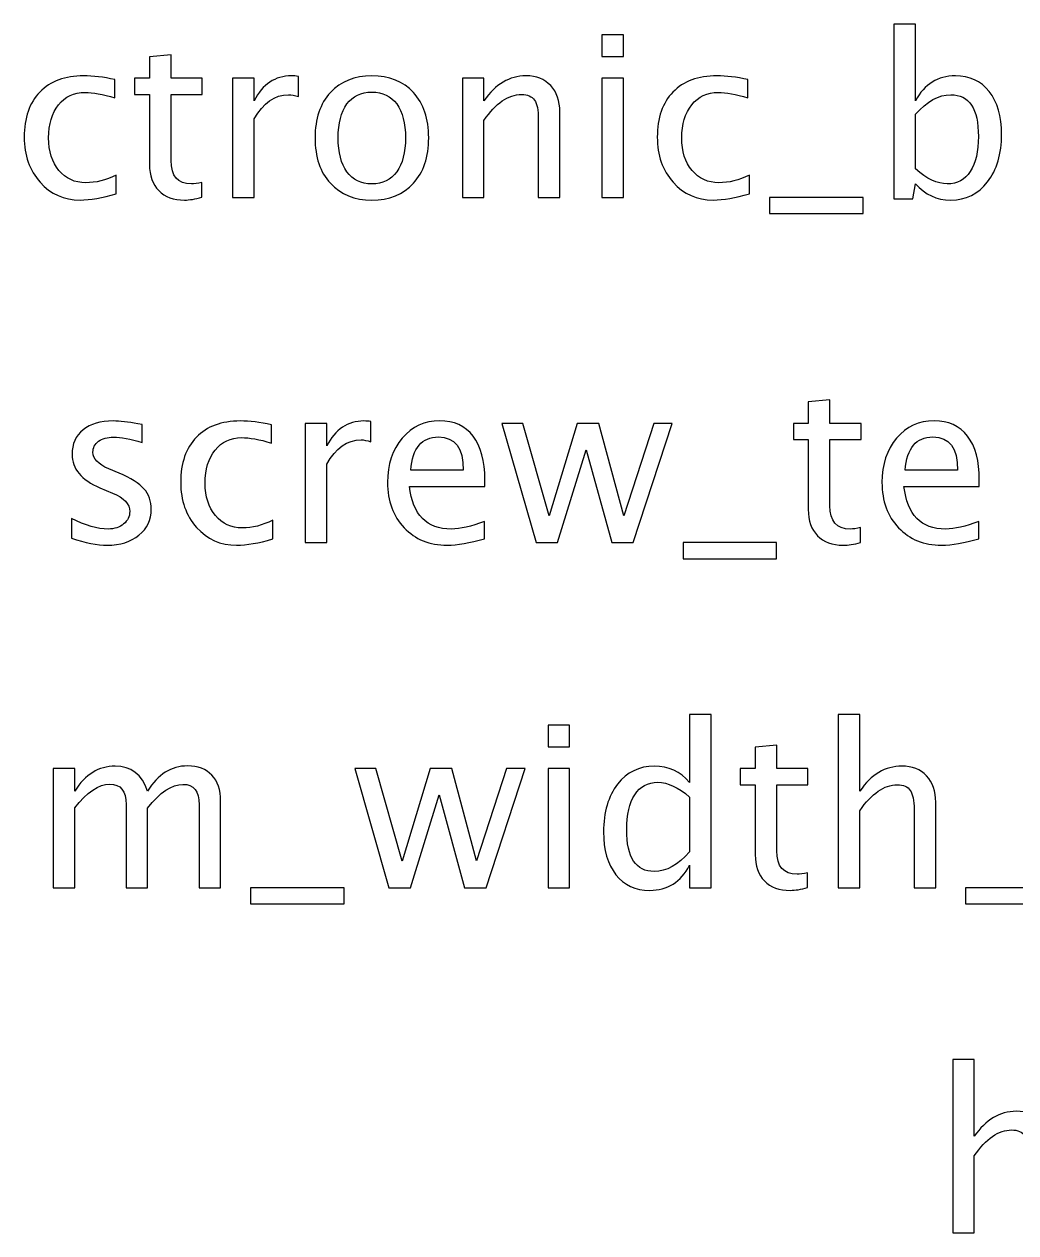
# Model space of a CAD drawing. Header units: centimetres. Extents: x -67 to 67, y -62 to 59.
# Drawn here: x -9.61 to -4, y 43.32 to 50.15 of the extents above; entities that cross this region are included whole.
import ezdxf

# ---------------------------------------------------------------- set-up
doc = ezdxf.new("R2010")
doc.units = ezdxf.units.CM
doc.header["$MEASUREMENT"] = 0
doc.layers.add('Layer 1', color=7, linetype='Continuous')

msp = doc.modelspace()

# ---------------------------------------------------------------- linework, layer by layer
at = {"layer": 'Layer 1'}
for points, knots in [([(-4.69042, 49.16282), (-4.69042, 49.16282), (-4.69042, 50.14961), (-4.69042, 50.14961), (-4.69042, 50.14961), (-4.69042, 50.14961), (-4.5685, 50.14961), (-4.5685, 50.14961), (-4.5685, 50.14961), (-4.5685, 50.14961), (-4.5685, 49.71633), (-4.5685, 49.71633), (-4.5685, 49.71633), (-4.51855, 49.81052), (-4.4434, 49.85751), (-4.34329, 49.85751), (-4.34329, 49.85751), (-4.26222, 49.85751), (-4.19851, 49.82809), (-4.15194, 49.76903), (-4.15194, 49.76903), (-4.10537, 49.70998), (-4.08209, 49.62933), (-4.08209, 49.5271), (-4.08209, 49.5271), (-4.08209, 49.41576), (-4.10855, 49.3258), (-4.16125, 49.25765), (-4.16125, 49.25765), (-4.21396, 49.18928), (-4.28338, 49.1552), (-4.36932, 49.1552), (-4.36932, 49.1552), (-4.44912, 49.1552), (-4.51558, 49.18568), (-4.5685, 49.24685), (-4.5685, 49.24685), (-4.5685, 49.24685), (-4.58332, 49.16282), (-4.58332, 49.16282), (-4.58332, 49.16282), (-4.58332, 49.16282), (-4.69042, 49.16282), (-4.69042, 49.16282)], [0, 0, 0, 0, 0.0833333, 0.0833333, 0.0833333, 0.0833333, 0.1666667, 0.1666667, 0.1666667, 0.1666667, 0.25, 0.25, 0.25, 0.25, 0.3333333, 0.3333333, 0.3333333, 0.3333333, 0.4166667, 0.4166667, 0.4166667, 0.4166667, 0.5, 0.5, 0.5, 0.5, 0.5833333, 0.5833333, 0.5833333, 0.5833333, 0.6666667, 0.6666667, 0.6666667, 0.6666667, 0.75, 0.75, 0.75, 0.75, 0.8333333, 0.8333333, 0.8333333, 0.8333333, 1, 1, 1, 1]), ([(-6.3429, 49.96673), (-6.3429, 49.96673), (-6.3429, 50.08865), (-6.3429, 50.08865), (-6.3429, 50.08865), (-6.3429, 50.08865), (-6.22098, 50.08865), (-6.22098, 50.08865), (-6.22098, 50.08865), (-6.22098, 50.08865), (-6.22098, 49.96673), (-6.22098, 49.96673), (-6.22098, 49.96673), (-6.22098, 49.96673), (-6.3429, 49.96673), (-6.3429, 49.96673)], [0, 0, 0, 0, 0.2, 0.2, 0.2, 0.2, 0.4, 0.4, 0.4, 0.4, 0.6, 0.6, 0.6, 0.6, 1, 1, 1, 1]), ([(-8.60498, 49.17065), (-8.64266, 49.16028), (-8.67546, 49.1552), (-8.70319, 49.1552), (-8.70319, 49.1552), (-8.76542, 49.1552), (-8.81389, 49.17298), (-8.84861, 49.20854), (-8.84861, 49.20854), (-8.88353, 49.2441), (-8.90089, 49.29342), (-8.90089, 49.35671), (-8.90089, 49.35671), (-8.90089, 49.35671), (-8.90089, 49.7521), (-8.90089, 49.7521), (-8.90089, 49.7521), (-8.90089, 49.7521), (-8.98513, 49.7521), (-8.98513, 49.7521), (-8.98513, 49.7521), (-8.98513, 49.7521), (-8.98513, 49.84354), (-8.98513, 49.84354), (-8.98513, 49.84354), (-8.98513, 49.84354), (-8.90089, 49.84354), (-8.90089, 49.84354), (-8.90089, 49.84354), (-8.90089, 49.84354), (-8.90089, 49.96525), (-8.90089, 49.96525), (-8.90089, 49.96525), (-8.90089, 49.96525), (-8.77897, 49.97689), (-8.77897, 49.97689), (-8.77897, 49.97689), (-8.77897, 49.97689), (-8.77897, 49.84354), (-8.77897, 49.84354), (-8.77897, 49.84354), (-8.77897, 49.84354), (-8.60244, 49.84354), (-8.60244, 49.84354), (-8.60244, 49.84354), (-8.60244, 49.84354), (-8.60244, 49.7521), (-8.60244, 49.7521), (-8.60244, 49.7521), (-8.60244, 49.7521), (-8.77897, 49.7521), (-8.77897, 49.7521), (-8.77897, 49.7521), (-8.77897, 49.7521), (-8.77897, 49.37872), (-8.77897, 49.37872), (-8.77897, 49.37872), (-8.77897, 49.29067), (-8.74066, 49.24664), (-8.66425, 49.24664), (-8.66425, 49.24664), (-8.64795, 49.24664), (-8.62826, 49.24939), (-8.60498, 49.25468), (-8.60498, 49.25468), (-8.60498, 49.25468), (-8.60498, 49.17065), (-8.60498, 49.17065)], [0, 0, 0, 0, 0.0555556, 0.0555556, 0.0555556, 0.0555556, 0.1111111, 0.1111111, 0.1111111, 0.1111111, 0.1666667, 0.1666667, 0.1666667, 0.1666667, 0.2222222, 0.2222222, 0.2222222, 0.2222222, 0.2777778, 0.2777778, 0.2777778, 0.2777778, 0.3333333, 0.3333333, 0.3333333, 0.3333333, 0.3888889, 0.3888889, 0.3888889, 0.3888889, 0.4444444, 0.4444444, 0.4444444, 0.4444444, 0.5, 0.5, 0.5, 0.5, 0.5555556, 0.5555556, 0.5555556, 0.5555556, 0.6111111, 0.6111111, 0.6111111, 0.6111111, 0.6666667, 0.6666667, 0.6666667, 0.6666667, 0.7222222, 0.7222222, 0.7222222, 0.7222222, 0.7777778, 0.7777778, 0.7777778, 0.7777778, 0.8333333, 0.8333333, 0.8333333, 0.8333333, 0.8888889, 0.8888889, 0.8888889, 0.8888889, 1, 1, 1, 1]), ([(-9.08906, 49.19076), (-9.16801, 49.16705), (-9.23617, 49.1552), (-9.29353, 49.1552), (-9.29353, 49.1552), (-9.38455, 49.1552), (-9.4599, 49.18886), (-9.5198, 49.25595), (-9.5198, 49.25595), (-9.5797, 49.32326), (-9.60976, 49.40814), (-9.60976, 49.51038), (-9.60976, 49.51038), (-9.60976, 49.6196), (-9.58013, 49.7049), (-9.52086, 49.76586), (-9.52086, 49.76586), (-9.46159, 49.82703), (-9.37883, 49.85751), (-9.27257, 49.85751), (-9.27257, 49.85751), (-9.22029, 49.85751), (-9.16145, 49.85031), (-9.09668, 49.83592), (-9.09668, 49.83592), (-9.09668, 49.83592), (-9.09668, 49.73305), (-9.09668, 49.73305), (-9.09668, 49.73305), (-9.16547, 49.75337), (-9.22156, 49.76353), (-9.26474, 49.76353), (-9.26474, 49.76353), (-9.3274, 49.76353), (-9.37756, 49.74004), (-9.41503, 49.69326), (-9.41503, 49.69326), (-9.45249, 49.64648), (-9.47133, 49.58404), (-9.47133, 49.50614), (-9.47133, 49.50614), (-9.47133, 49.43058), (-9.45186, 49.36962), (-9.41312, 49.32284), (-9.41312, 49.32284), (-9.37439, 49.27627), (-9.3238, 49.25299), (-9.26093, 49.25299), (-9.26093, 49.25299), (-9.20526, 49.25299), (-9.14811, 49.26738), (-9.08906, 49.29617), (-9.08906, 49.29617), (-9.08906, 49.29617), (-9.08906, 49.19076), (-9.08906, 49.19076)], [0, 0, 0, 0, 0.0666667, 0.0666667, 0.0666667, 0.0666667, 0.1333333, 0.1333333, 0.1333333, 0.1333333, 0.2, 0.2, 0.2, 0.2, 0.2666667, 0.2666667, 0.2666667, 0.2666667, 0.3333333, 0.3333333, 0.3333333, 0.3333333, 0.4, 0.4, 0.4, 0.4, 0.4666667, 0.4666667, 0.4666667, 0.4666667, 0.5333333, 0.5333333, 0.5333333, 0.5333333, 0.6, 0.6, 0.6, 0.6, 0.6666667, 0.6666667, 0.6666667, 0.6666667, 0.7333333, 0.7333333, 0.7333333, 0.7333333, 0.8, 0.8, 0.8, 0.8, 0.8666667, 0.8666667, 0.8666667, 0.8666667, 1, 1, 1, 1]), ([(-8.43099, 49.17044), (-8.43099, 49.17044), (-8.43099, 49.84354), (-8.43099, 49.84354), (-8.43099, 49.84354), (-8.43099, 49.84354), (-8.30907, 49.84354), (-8.30907, 49.84354), (-8.30907, 49.84354), (-8.30907, 49.84354), (-8.30907, 49.71633), (-8.30907, 49.71633), (-8.30907, 49.71633), (-8.2606, 49.81052), (-8.19032, 49.85751), (-8.09804, 49.85751), (-8.09804, 49.85751), (-8.08555, 49.85751), (-8.07243, 49.85645), (-8.05888, 49.85434), (-8.05888, 49.85434), (-8.05888, 49.85434), (-8.05888, 49.74025), (-8.05888, 49.74025), (-8.05888, 49.74025), (-8.08005, 49.74723), (-8.09867, 49.75083), (-8.11476, 49.75083), (-8.11476, 49.75083), (-8.19223, 49.75083), (-8.257, 49.70511), (-8.30907, 49.61346), (-8.30907, 49.61346), (-8.30907, 49.61346), (-8.30907, 49.17044), (-8.30907, 49.17044), (-8.30907, 49.17044), (-8.30907, 49.17044), (-8.43099, 49.17044), (-8.43099, 49.17044)], [0, 0, 0, 0, 0.0909091, 0.0909091, 0.0909091, 0.0909091, 0.1818182, 0.1818182, 0.1818182, 0.1818182, 0.2727273, 0.2727273, 0.2727273, 0.2727273, 0.3636364, 0.3636364, 0.3636364, 0.3636364, 0.4545455, 0.4545455, 0.4545455, 0.4545455, 0.5454545, 0.5454545, 0.5454545, 0.5454545, 0.6363636, 0.6363636, 0.6363636, 0.6363636, 0.7272727, 0.7272727, 0.7272727, 0.7272727, 0.8181818, 0.8181818, 0.8181818, 0.8181818, 1, 1, 1, 1]), ([(-7.64338, 49.1552), (-7.74223, 49.1552), (-7.82054, 49.18674), (-7.87812, 49.24982), (-7.87812, 49.24982), (-7.9359, 49.31289), (-7.96469, 49.39862), (-7.96469, 49.50678), (-7.96469, 49.50678), (-7.96469, 49.61473), (-7.9359, 49.70024), (-7.87812, 49.76311), (-7.87812, 49.76311), (-7.82054, 49.82597), (-7.74223, 49.85751), (-7.64338, 49.85751), (-7.64338, 49.85751), (-7.54453, 49.85751), (-7.46621, 49.82597), (-7.40864, 49.76311), (-7.40864, 49.76311), (-7.35086, 49.70024), (-7.32207, 49.61473), (-7.32207, 49.50678), (-7.32207, 49.50678), (-7.32207, 49.39862), (-7.35086, 49.31289), (-7.40864, 49.24982), (-7.40864, 49.24982), (-7.46621, 49.18674), (-7.54453, 49.1552), (-7.64338, 49.1552)], [0, 0, 0, 0, 0.1111111, 0.1111111, 0.1111111, 0.1111111, 0.2222222, 0.2222222, 0.2222222, 0.2222222, 0.3333333, 0.3333333, 0.3333333, 0.3333333, 0.4444444, 0.4444444, 0.4444444, 0.4444444, 0.5555556, 0.5555556, 0.5555556, 0.5555556, 0.6666667, 0.6666667, 0.6666667, 0.6666667, 0.7777778, 0.7777778, 0.7777778, 0.7777778, 1, 1, 1, 1]), ([(-7.13115, 49.17044), (-7.13115, 49.17044), (-7.13115, 49.84354), (-7.13115, 49.84354), (-7.13115, 49.84354), (-7.13115, 49.84354), (-7.00923, 49.84354), (-7.00923, 49.84354), (-7.00923, 49.84354), (-7.00923, 49.84354), (-7.00923, 49.71633), (-7.00923, 49.71633), (-7.00923, 49.71633), (-6.94467, 49.81052), (-6.86551, 49.85751), (-6.77195, 49.85751), (-6.77195, 49.85751), (-6.71311, 49.85751), (-6.66633, 49.8391), (-6.63183, 49.80205), (-6.63183, 49.80205), (-6.59733, 49.76522), (-6.57997, 49.71548), (-6.57997, 49.65325), (-6.57997, 49.65325), (-6.57997, 49.65325), (-6.57997, 49.17044), (-6.57997, 49.17044), (-6.57997, 49.17044), (-6.57997, 49.17044), (-6.70189, 49.17044), (-6.70189, 49.17044), (-6.70189, 49.17044), (-6.70189, 49.17044), (-6.70189, 49.61346), (-6.70189, 49.61346), (-6.70189, 49.61346), (-6.70189, 49.66341), (-6.7093, 49.69897), (-6.7239, 49.72014), (-6.7239, 49.72014), (-6.73872, 49.74152), (-6.76306, 49.7521), (-6.79714, 49.7521), (-6.79714, 49.7521), (-6.87207, 49.7521), (-6.94277, 49.70321), (-7.00923, 49.60542), (-7.00923, 49.60542), (-7.00923, 49.60542), (-7.00923, 49.17044), (-7.00923, 49.17044), (-7.00923, 49.17044), (-7.00923, 49.17044), (-7.13115, 49.17044), (-7.13115, 49.17044)], [0, 0, 0, 0, 0.0666667, 0.0666667, 0.0666667, 0.0666667, 0.1333333, 0.1333333, 0.1333333, 0.1333333, 0.2, 0.2, 0.2, 0.2, 0.2666667, 0.2666667, 0.2666667, 0.2666667, 0.3333333, 0.3333333, 0.3333333, 0.3333333, 0.4, 0.4, 0.4, 0.4, 0.4666667, 0.4666667, 0.4666667, 0.4666667, 0.5333333, 0.5333333, 0.5333333, 0.5333333, 0.6, 0.6, 0.6, 0.6, 0.6666667, 0.6666667, 0.6666667, 0.6666667, 0.7333333, 0.7333333, 0.7333333, 0.7333333, 0.8, 0.8, 0.8, 0.8, 0.8666667, 0.8666667, 0.8666667, 0.8666667, 1, 1, 1, 1]), ([(-6.3429, 49.17044), (-6.3429, 49.17044), (-6.3429, 49.84354), (-6.3429, 49.84354), (-6.3429, 49.84354), (-6.3429, 49.84354), (-6.22098, 49.84354), (-6.22098, 49.84354), (-6.22098, 49.84354), (-6.22098, 49.84354), (-6.22098, 49.17044), (-6.22098, 49.17044), (-6.22098, 49.17044), (-6.22098, 49.17044), (-6.3429, 49.17044), (-6.3429, 49.17044)], [0, 0, 0, 0, 0.2, 0.2, 0.2, 0.2, 0.4, 0.4, 0.4, 0.4, 0.6, 0.6, 0.6, 0.6, 1, 1, 1, 1]), ([(-5.50851, 49.19076), (-5.58746, 49.16705), (-5.65562, 49.1552), (-5.71298, 49.1552), (-5.71298, 49.1552), (-5.804, 49.1552), (-5.87935, 49.18886), (-5.93925, 49.25595), (-5.93925, 49.25595), (-5.99915, 49.32326), (-6.02921, 49.40814), (-6.02921, 49.51038), (-6.02921, 49.51038), (-6.02921, 49.6196), (-5.99958, 49.7049), (-5.94031, 49.76586), (-5.94031, 49.76586), (-5.88104, 49.82703), (-5.79828, 49.85751), (-5.69202, 49.85751), (-5.69202, 49.85751), (-5.63974, 49.85751), (-5.5809, 49.85031), (-5.51613, 49.83592), (-5.51613, 49.83592), (-5.51613, 49.83592), (-5.51613, 49.73305), (-5.51613, 49.73305), (-5.51613, 49.73305), (-5.58492, 49.75337), (-5.64101, 49.76353), (-5.68419, 49.76353), (-5.68419, 49.76353), (-5.74685, 49.76353), (-5.79701, 49.74004), (-5.83448, 49.69326), (-5.83448, 49.69326), (-5.87194, 49.64648), (-5.89078, 49.58404), (-5.89078, 49.50614), (-5.89078, 49.50614), (-5.89078, 49.43058), (-5.87131, 49.36962), (-5.83257, 49.32284), (-5.83257, 49.32284), (-5.79384, 49.27627), (-5.74325, 49.25299), (-5.68038, 49.25299), (-5.68038, 49.25299), (-5.62471, 49.25299), (-5.56756, 49.26738), (-5.50851, 49.29617), (-5.50851, 49.29617), (-5.50851, 49.29617), (-5.50851, 49.19076), (-5.50851, 49.19076)], [0, 0, 0, 0, 0.0666667, 0.0666667, 0.0666667, 0.0666667, 0.1333333, 0.1333333, 0.1333333, 0.1333333, 0.2, 0.2, 0.2, 0.2, 0.2666667, 0.2666667, 0.2666667, 0.2666667, 0.3333333, 0.3333333, 0.3333333, 0.3333333, 0.4, 0.4, 0.4, 0.4, 0.4666667, 0.4666667, 0.4666667, 0.4666667, 0.5333333, 0.5333333, 0.5333333, 0.5333333, 0.6, 0.6, 0.6, 0.6, 0.6666667, 0.6666667, 0.6666667, 0.6666667, 0.7333333, 0.7333333, 0.7333333, 0.7333333, 0.8, 0.8, 0.8, 0.8, 0.8666667, 0.8666667, 0.8666667, 0.8666667, 1, 1, 1, 1]), ([(-7.64359, 49.24664), (-7.58327, 49.24664), (-7.53628, 49.26929), (-7.50283, 49.3148), (-7.50283, 49.3148), (-7.4696, 49.36009), (-7.45288, 49.42423), (-7.45288, 49.50678), (-7.45288, 49.50678), (-7.45288, 49.58912), (-7.4696, 49.65304), (-7.50283, 49.69834), (-7.50283, 49.69834), (-7.53628, 49.74342), (-7.58327, 49.76607), (-7.64359, 49.76607), (-7.64359, 49.76607), (-7.70413, 49.76607), (-7.75112, 49.74342), (-7.78414, 49.69834), (-7.78414, 49.69834), (-7.81737, 49.65304), (-7.83388, 49.58912), (-7.83388, 49.50678), (-7.83388, 49.50678), (-7.83388, 49.42423), (-7.81737, 49.36009), (-7.78414, 49.3148), (-7.78414, 49.3148), (-7.75112, 49.26929), (-7.70413, 49.24664), (-7.64359, 49.24664)], [0, 0, 0, 0, 0.1111111, 0.1111111, 0.1111111, 0.1111111, 0.2222222, 0.2222222, 0.2222222, 0.2222222, 0.3333333, 0.3333333, 0.3333333, 0.3333333, 0.4444444, 0.4444444, 0.4444444, 0.4444444, 0.5555556, 0.5555556, 0.5555556, 0.5555556, 0.6666667, 0.6666667, 0.6666667, 0.6666667, 0.7777778, 0.7777778, 0.7777778, 0.7777778, 1, 1, 1, 1]), ([(-4.5685, 49.33088), (-4.50563, 49.27479), (-4.44573, 49.24664), (-4.38879, 49.24664), (-4.38879, 49.24664), (-4.3327, 49.24664), (-4.28931, 49.27014), (-4.25883, 49.31691), (-4.25883, 49.31691), (-4.22814, 49.36369), (-4.2129, 49.42952), (-4.2129, 49.51461), (-4.2129, 49.51461), (-4.2129, 49.67209), (-4.26497, 49.75083), (-4.36911, 49.75083), (-4.36911, 49.75083), (-4.43727, 49.75083), (-4.50373, 49.714), (-4.5685, 49.64013), (-4.5685, 49.64013), (-4.5685, 49.64013), (-4.5685, 49.33088), (-4.5685, 49.33088)], [0, 0, 0, 0, 0.1428571, 0.1428571, 0.1428571, 0.1428571, 0.2857143, 0.2857143, 0.2857143, 0.2857143, 0.4285714, 0.4285714, 0.4285714, 0.4285714, 0.5714286, 0.5714286, 0.5714286, 0.5714286, 0.7142857, 0.7142857, 0.7142857, 0.7142857, 1, 1, 1, 1]), ([(-5.394, 49.079), (-5.394, 49.079), (-5.394, 49.17044), (-5.394, 49.17044), (-5.394, 49.17044), (-5.394, 49.17044), (-4.86568, 49.17044), (-4.86568, 49.17044), (-4.86568, 49.17044), (-4.86568, 49.17044), (-4.86568, 49.079), (-4.86568, 49.079), (-4.86568, 49.079), (-4.86568, 49.079), (-5.394, 49.079), (-5.394, 49.079)], [0, 0, 0, 0, 0.2, 0.2, 0.2, 0.2, 0.4, 0.4, 0.4, 0.4, 0.6, 0.6, 0.6, 0.6, 1, 1, 1, 1]), ([(-4.87902, 47.21908), (-4.9167, 47.20871), (-4.9495, 47.20363), (-4.97723, 47.20363), (-4.97723, 47.20363), (-5.03946, 47.20363), (-5.08793, 47.22141), (-5.12265, 47.25697), (-5.12265, 47.25697), (-5.15757, 47.29253), (-5.17493, 47.34185), (-5.17493, 47.40514), (-5.17493, 47.40514), (-5.17493, 47.40514), (-5.17493, 47.80053), (-5.17493, 47.80053), (-5.17493, 47.80053), (-5.17493, 47.80053), (-5.25917, 47.80053), (-5.25917, 47.80053), (-5.25917, 47.80053), (-5.25917, 47.80053), (-5.25917, 47.89197), (-5.25917, 47.89197), (-5.25917, 47.89197), (-5.25917, 47.89197), (-5.17493, 47.89197), (-5.17493, 47.89197), (-5.17493, 47.89197), (-5.17493, 47.89197), (-5.17493, 48.01368), (-5.17493, 48.01368), (-5.17493, 48.01368), (-5.17493, 48.01368), (-5.05301, 48.02532), (-5.05301, 48.02532), (-5.05301, 48.02532), (-5.05301, 48.02532), (-5.05301, 47.89197), (-5.05301, 47.89197), (-5.05301, 47.89197), (-5.05301, 47.89197), (-4.87648, 47.89197), (-4.87648, 47.89197), (-4.87648, 47.89197), (-4.87648, 47.89197), (-4.87648, 47.80053), (-4.87648, 47.80053), (-4.87648, 47.80053), (-4.87648, 47.80053), (-5.05301, 47.80053), (-5.05301, 47.80053), (-5.05301, 47.80053), (-5.05301, 47.80053), (-5.05301, 47.42715), (-5.05301, 47.42715), (-5.05301, 47.42715), (-5.05301, 47.3391), (-5.0147, 47.29507), (-4.93829, 47.29507), (-4.93829, 47.29507), (-4.92199, 47.29507), (-4.9023, 47.29782), (-4.87902, 47.30311), (-4.87902, 47.30311), (-4.87902, 47.30311), (-4.87902, 47.21908), (-4.87902, 47.21908)], [0, 0, 0, 0, 0.0555556, 0.0555556, 0.0555556, 0.0555556, 0.1111111, 0.1111111, 0.1111111, 0.1111111, 0.1666667, 0.1666667, 0.1666667, 0.1666667, 0.2222222, 0.2222222, 0.2222222, 0.2222222, 0.2777778, 0.2777778, 0.2777778, 0.2777778, 0.3333333, 0.3333333, 0.3333333, 0.3333333, 0.3888889, 0.3888889, 0.3888889, 0.3888889, 0.4444444, 0.4444444, 0.4444444, 0.4444444, 0.5, 0.5, 0.5, 0.5, 0.5555556, 0.5555556, 0.5555556, 0.5555556, 0.6111111, 0.6111111, 0.6111111, 0.6111111, 0.6666667, 0.6666667, 0.6666667, 0.6666667, 0.7222222, 0.7222222, 0.7222222, 0.7222222, 0.7777778, 0.7777778, 0.7777778, 0.7777778, 0.8333333, 0.8333333, 0.8333333, 0.8333333, 0.8888889, 0.8888889, 0.8888889, 0.8888889, 1, 1, 1, 1]), ([(-9.34286, 47.243), (-9.34286, 47.243), (-9.34286, 47.35476), (-9.34286, 47.35476), (-9.34286, 47.35476), (-9.26306, 47.31497), (-9.19385, 47.29507), (-9.13479, 47.29507), (-9.13479, 47.29507), (-9.09965, 47.29507), (-9.07044, 47.3046), (-9.04737, 47.32365), (-9.04737, 47.32365), (-9.0243, 47.34248), (-9.01266, 47.36619), (-9.01266, 47.39477), (-9.01266, 47.39477), (-9.01266, 47.43646), (-9.04504, 47.47097), (-9.10981, 47.49827), (-9.10981, 47.49827), (-9.10981, 47.49827), (-9.18115, 47.52854), (-9.18115, 47.52854), (-9.18115, 47.52854), (-9.28634, 47.57214), (-9.33905, 47.63522), (-9.33905, 47.71713), (-9.33905, 47.71713), (-9.33905, 47.77577), (-9.31831, 47.82191), (-9.27682, 47.85556), (-9.27682, 47.85556), (-9.23533, 47.88922), (-9.17839, 47.90594), (-9.10622, 47.90594), (-9.10622, 47.90594), (-9.06875, 47.90594), (-9.02218, 47.90086), (-8.96694, 47.89049), (-8.96694, 47.89049), (-8.96694, 47.89049), (-8.94154, 47.88562), (-8.94154, 47.88562), (-8.94154, 47.88562), (-8.94154, 47.88562), (-8.94154, 47.78402), (-8.94154, 47.78402), (-8.94154, 47.78402), (-9.00948, 47.80434), (-9.06367, 47.8145), (-9.1041, 47.8145), (-9.1041, 47.8145), (-9.13966, 47.8145), (-9.16781, 47.80667), (-9.18919, 47.79122), (-9.18919, 47.79122), (-9.21036, 47.77577), (-9.22094, 47.75502), (-9.22094, 47.72899), (-9.22094, 47.72899), (-9.22094, 47.69237), (-9.19131, 47.66125), (-9.13183, 47.63607), (-9.13183, 47.63607), (-9.13183, 47.63607), (-9.0732, 47.6113), (-9.0732, 47.6113), (-9.0732, 47.6113), (-9.00673, 47.58336), (-8.95974, 47.55373), (-8.93223, 47.52261), (-8.93223, 47.52261), (-8.9045, 47.4915), (-8.89074, 47.45255), (-8.89074, 47.40598), (-8.89074, 47.40598), (-8.89074, 47.34693), (-8.91402, 47.29846), (-8.9608, 47.26057), (-8.9608, 47.26057), (-9.00737, 47.22268), (-9.06706, 47.20363), (-9.13966, 47.20363), (-9.13966, 47.20363), (-9.19554, 47.20363), (-9.26306, 47.21675), (-9.34286, 47.243)], [0, 0, 0, 0, 0.0434783, 0.0434783, 0.0434783, 0.0434783, 0.0869565, 0.0869565, 0.0869565, 0.0869565, 0.1304348, 0.1304348, 0.1304348, 0.1304348, 0.173913, 0.173913, 0.173913, 0.173913, 0.2173913, 0.2173913, 0.2173913, 0.2173913, 0.2608696, 0.2608696, 0.2608696, 0.2608696, 0.3043478, 0.3043478, 0.3043478, 0.3043478, 0.3478261, 0.3478261, 0.3478261, 0.3478261, 0.3913043, 0.3913043, 0.3913043, 0.3913043, 0.4347826, 0.4347826, 0.4347826, 0.4347826, 0.4782609, 0.4782609, 0.4782609, 0.4782609, 0.5217391, 0.5217391, 0.5217391, 0.5217391, 0.5652174, 0.5652174, 0.5652174, 0.5652174, 0.6086957, 0.6086957, 0.6086957, 0.6086957, 0.6521739, 0.6521739, 0.6521739, 0.6521739, 0.6956522, 0.6956522, 0.6956522, 0.6956522, 0.7391304, 0.7391304, 0.7391304, 0.7391304, 0.7826087, 0.7826087, 0.7826087, 0.7826087, 0.826087, 0.826087, 0.826087, 0.826087, 0.8695652, 0.8695652, 0.8695652, 0.8695652, 0.9130435, 0.9130435, 0.9130435, 0.9130435, 1, 1, 1, 1]), ([(-8.20388, 47.23919), (-8.28283, 47.21548), (-8.35099, 47.20363), (-8.40835, 47.20363), (-8.40835, 47.20363), (-8.49937, 47.20363), (-8.57472, 47.23729), (-8.63462, 47.30438), (-8.63462, 47.30438), (-8.69452, 47.37169), (-8.72458, 47.45657), (-8.72458, 47.55881), (-8.72458, 47.55881), (-8.72458, 47.66803), (-8.69495, 47.75333), (-8.63568, 47.81429), (-8.63568, 47.81429), (-8.57641, 47.87546), (-8.49365, 47.90594), (-8.38739, 47.90594), (-8.38739, 47.90594), (-8.33511, 47.90594), (-8.27627, 47.89874), (-8.2115, 47.88435), (-8.2115, 47.88435), (-8.2115, 47.88435), (-8.2115, 47.78148), (-8.2115, 47.78148), (-8.2115, 47.78148), (-8.28029, 47.8018), (-8.33638, 47.81196), (-8.37956, 47.81196), (-8.37956, 47.81196), (-8.44222, 47.81196), (-8.49238, 47.78847), (-8.52985, 47.74169), (-8.52985, 47.74169), (-8.56731, 47.69491), (-8.58615, 47.63247), (-8.58615, 47.55457), (-8.58615, 47.55457), (-8.58615, 47.47901), (-8.56668, 47.41805), (-8.52794, 47.37127), (-8.52794, 47.37127), (-8.48921, 47.3247), (-8.43862, 47.30142), (-8.37575, 47.30142), (-8.37575, 47.30142), (-8.32008, 47.30142), (-8.26293, 47.31581), (-8.20388, 47.3446), (-8.20388, 47.3446), (-8.20388, 47.3446), (-8.20388, 47.23919), (-8.20388, 47.23919)], [0, 0, 0, 0, 0.0666667, 0.0666667, 0.0666667, 0.0666667, 0.1333333, 0.1333333, 0.1333333, 0.1333333, 0.2, 0.2, 0.2, 0.2, 0.2666667, 0.2666667, 0.2666667, 0.2666667, 0.3333333, 0.3333333, 0.3333333, 0.3333333, 0.4, 0.4, 0.4, 0.4, 0.4666667, 0.4666667, 0.4666667, 0.4666667, 0.5333333, 0.5333333, 0.5333333, 0.5333333, 0.6, 0.6, 0.6, 0.6, 0.6666667, 0.6666667, 0.6666667, 0.6666667, 0.7333333, 0.7333333, 0.7333333, 0.7333333, 0.8, 0.8, 0.8, 0.8, 0.8666667, 0.8666667, 0.8666667, 0.8666667, 1, 1, 1, 1]), ([(-8.02079, 47.21887), (-8.02079, 47.21887), (-8.02079, 47.89197), (-8.02079, 47.89197), (-8.02079, 47.89197), (-8.02079, 47.89197), (-7.89887, 47.89197), (-7.89887, 47.89197), (-7.89887, 47.89197), (-7.89887, 47.89197), (-7.89887, 47.76476), (-7.89887, 47.76476), (-7.89887, 47.76476), (-7.8504, 47.85895), (-7.78012, 47.90594), (-7.68784, 47.90594), (-7.68784, 47.90594), (-7.67535, 47.90594), (-7.66223, 47.90488), (-7.64868, 47.90277), (-7.64868, 47.90277), (-7.64868, 47.90277), (-7.64868, 47.78868), (-7.64868, 47.78868), (-7.64868, 47.78868), (-7.66985, 47.79566), (-7.68847, 47.79926), (-7.70456, 47.79926), (-7.70456, 47.79926), (-7.78203, 47.79926), (-7.8468, 47.75354), (-7.89887, 47.66189), (-7.89887, 47.66189), (-7.89887, 47.66189), (-7.89887, 47.21887), (-7.89887, 47.21887), (-7.89887, 47.21887), (-7.89887, 47.21887), (-8.02079, 47.21887), (-8.02079, 47.21887)], [0, 0, 0, 0, 0.0909091, 0.0909091, 0.0909091, 0.0909091, 0.1818182, 0.1818182, 0.1818182, 0.1818182, 0.2727273, 0.2727273, 0.2727273, 0.2727273, 0.3636364, 0.3636364, 0.3636364, 0.3636364, 0.4545455, 0.4545455, 0.4545455, 0.4545455, 0.5454545, 0.5454545, 0.5454545, 0.5454545, 0.6363636, 0.6363636, 0.6363636, 0.6363636, 0.7272727, 0.7272727, 0.7272727, 0.7272727, 0.8181818, 0.8181818, 0.8181818, 0.8181818, 1, 1, 1, 1]), ([(-7.00712, 47.24046), (-7.08903, 47.21591), (-7.1591, 47.20363), (-7.21752, 47.20363), (-7.21752, 47.20363), (-7.31721, 47.20363), (-7.39828, 47.23665), (-7.46072, 47.30248), (-7.46072, 47.30248), (-7.52316, 47.36831), (-7.55449, 47.45361), (-7.55449, 47.5586), (-7.55449, 47.5586), (-7.55449, 47.66041), (-7.52697, 47.74402), (-7.47173, 47.80942), (-7.47173, 47.80942), (-7.41648, 47.87461), (-7.34579, 47.90721), (-7.25964, 47.90721), (-7.25964, 47.90721), (-7.17815, 47.90721), (-7.11507, 47.87821), (-7.07062, 47.82022), (-7.07062, 47.82022), (-7.02617, 47.76222), (-7.00394, 47.68009), (-7.00394, 47.57362), (-7.00394, 47.57362), (-7.00394, 47.57362), (-7.00458, 47.53637), (-7.00458, 47.53637), (-7.00458, 47.53637), (-7.00458, 47.53637), (-7.43003, 47.53637), (-7.43003, 47.53637), (-7.43003, 47.53637), (-7.41225, 47.3755), (-7.33372, 47.29507), (-7.19466, 47.29507), (-7.19466, 47.29507), (-7.14364, 47.29507), (-7.0812, 47.30946), (-7.00712, 47.33825), (-7.00712, 47.33825), (-7.00712, 47.33825), (-7.00712, 47.24046), (-7.00712, 47.24046)], [0, 0, 0, 0, 0.0769231, 0.0769231, 0.0769231, 0.0769231, 0.1538462, 0.1538462, 0.1538462, 0.1538462, 0.2307692, 0.2307692, 0.2307692, 0.2307692, 0.3076923, 0.3076923, 0.3076923, 0.3076923, 0.3846154, 0.3846154, 0.3846154, 0.3846154, 0.4615385, 0.4615385, 0.4615385, 0.4615385, 0.5384615, 0.5384615, 0.5384615, 0.5384615, 0.6153846, 0.6153846, 0.6153846, 0.6153846, 0.6923077, 0.6923077, 0.6923077, 0.6923077, 0.7692308, 0.7692308, 0.7692308, 0.7692308, 0.8461538, 0.8461538, 0.8461538, 0.8461538, 1, 1, 1, 1]), ([(-4.211, 47.24046), (-4.29291, 47.21591), (-4.36298, 47.20363), (-4.4214, 47.20363), (-4.4214, 47.20363), (-4.52109, 47.20363), (-4.60216, 47.23665), (-4.6646, 47.30248), (-4.6646, 47.30248), (-4.72704, 47.36831), (-4.75837, 47.45361), (-4.75837, 47.5586), (-4.75837, 47.5586), (-4.75837, 47.66041), (-4.73085, 47.74402), (-4.67561, 47.80942), (-4.67561, 47.80942), (-4.62036, 47.87461), (-4.54967, 47.90721), (-4.46352, 47.90721), (-4.46352, 47.90721), (-4.38203, 47.90721), (-4.31895, 47.87821), (-4.2745, 47.82022), (-4.2745, 47.82022), (-4.23005, 47.76222), (-4.20782, 47.68009), (-4.20782, 47.57362), (-4.20782, 47.57362), (-4.20782, 47.57362), (-4.20846, 47.53637), (-4.20846, 47.53637), (-4.20846, 47.53637), (-4.20846, 47.53637), (-4.63391, 47.53637), (-4.63391, 47.53637), (-4.63391, 47.53637), (-4.61613, 47.3755), (-4.5376, 47.29507), (-4.39854, 47.29507), (-4.39854, 47.29507), (-4.34752, 47.29507), (-4.28508, 47.30946), (-4.211, 47.33825), (-4.211, 47.33825), (-4.211, 47.33825), (-4.211, 47.24046), (-4.211, 47.24046)], [0, 0, 0, 0, 0.0769231, 0.0769231, 0.0769231, 0.0769231, 0.1538462, 0.1538462, 0.1538462, 0.1538462, 0.2307692, 0.2307692, 0.2307692, 0.2307692, 0.3076923, 0.3076923, 0.3076923, 0.3076923, 0.3846154, 0.3846154, 0.3846154, 0.3846154, 0.4615385, 0.4615385, 0.4615385, 0.4615385, 0.5384615, 0.5384615, 0.5384615, 0.5384615, 0.6153846, 0.6153846, 0.6153846, 0.6153846, 0.6923077, 0.6923077, 0.6923077, 0.6923077, 0.7692308, 0.7692308, 0.7692308, 0.7692308, 0.8461538, 0.8461538, 0.8461538, 0.8461538, 1, 1, 1, 1]), ([(-6.71481, 47.21887), (-6.71481, 47.21887), (-6.90785, 47.89197), (-6.90785, 47.89197), (-6.90785, 47.89197), (-6.90785, 47.89197), (-6.78889, 47.89197), (-6.78889, 47.89197), (-6.78889, 47.89197), (-6.78889, 47.89197), (-6.64094, 47.36937), (-6.64094, 47.36937), (-6.64094, 47.36937), (-6.64094, 47.36937), (-6.48134, 47.89197), (-6.48134, 47.89197), (-6.48134, 47.89197), (-6.48134, 47.89197), (-6.35942, 47.89197), (-6.35942, 47.89197), (-6.35942, 47.89197), (-6.35942, 47.89197), (-6.21909, 47.37021), (-6.21909, 47.37021), (-6.21909, 47.37021), (-6.21909, 47.37021), (-6.04933, 47.89197), (-6.04933, 47.89197), (-6.04933, 47.89197), (-6.04933, 47.89197), (-5.94519, 47.89197), (-5.94519, 47.89197), (-5.94519, 47.89197), (-5.94519, 47.89197), (-6.1649, 47.21887), (-6.1649, 47.21887), (-6.1649, 47.21887), (-6.1649, 47.21887), (-6.28682, 47.21887), (-6.28682, 47.21887), (-6.28682, 47.21887), (-6.28682, 47.21887), (-6.43118, 47.7438), (-6.43118, 47.7438), (-6.43118, 47.7438), (-6.43118, 47.7438), (-6.59289, 47.21887), (-6.59289, 47.21887), (-6.59289, 47.21887), (-6.59289, 47.21887), (-6.71481, 47.21887), (-6.71481, 47.21887)], [0, 0, 0, 0, 0.0714286, 0.0714286, 0.0714286, 0.0714286, 0.1428571, 0.1428571, 0.1428571, 0.1428571, 0.2142857, 0.2142857, 0.2142857, 0.2142857, 0.2857143, 0.2857143, 0.2857143, 0.2857143, 0.3571429, 0.3571429, 0.3571429, 0.3571429, 0.4285714, 0.4285714, 0.4285714, 0.4285714, 0.5, 0.5, 0.5, 0.5, 0.5714286, 0.5714286, 0.5714286, 0.5714286, 0.6428571, 0.6428571, 0.6428571, 0.6428571, 0.7142857, 0.7142857, 0.7142857, 0.7142857, 0.7857143, 0.7857143, 0.7857143, 0.7857143, 0.8571429, 0.8571429, 0.8571429, 0.8571429, 1, 1, 1, 1]), ([(-7.42368, 47.62781), (-7.42368, 47.62781), (-7.1265, 47.62781), (-7.1265, 47.62781), (-7.1265, 47.62781), (-7.1265, 47.75312), (-7.17328, 47.81577), (-7.26662, 47.81577), (-7.26662, 47.81577), (-7.3606, 47.81577), (-7.41288, 47.75312), (-7.42368, 47.62781)], [0, 0, 0, 0, 0.25, 0.25, 0.25, 0.25, 0.5, 0.5, 0.5, 0.5, 1, 1, 1, 1]), ([(-4.62756, 47.62781), (-4.62756, 47.62781), (-4.33038, 47.62781), (-4.33038, 47.62781), (-4.33038, 47.62781), (-4.33038, 47.75312), (-4.37716, 47.81577), (-4.4705, 47.81577), (-4.4705, 47.81577), (-4.56448, 47.81577), (-4.61676, 47.75312), (-4.62756, 47.62781)], [0, 0, 0, 0, 0.25, 0.25, 0.25, 0.25, 0.5, 0.5, 0.5, 0.5, 1, 1, 1, 1]), ([(-5.88359, 47.12743), (-5.88359, 47.12743), (-5.88359, 47.21887), (-5.88359, 47.21887), (-5.88359, 47.21887), (-5.88359, 47.21887), (-5.35527, 47.21887), (-5.35527, 47.21887), (-5.35527, 47.21887), (-5.35527, 47.21887), (-5.35527, 47.12743), (-5.35527, 47.12743), (-5.35527, 47.12743), (-5.35527, 47.12743), (-5.88359, 47.12743), (-5.88359, 47.12743)], [0, 0, 0, 0, 0.2, 0.2, 0.2, 0.2, 0.4, 0.4, 0.4, 0.4, 0.6, 0.6, 0.6, 0.6, 1, 1, 1, 1]), ([(-5.84665, 45.2673), (-5.84665, 45.2673), (-5.84665, 45.39367), (-5.84665, 45.39367), (-5.84665, 45.39367), (-5.89639, 45.29926), (-5.97132, 45.25206), (-6.07144, 45.25206), (-6.07144, 45.25206), (-6.15272, 45.25206), (-6.21664, 45.28148), (-6.26321, 45.34054), (-6.26321, 45.34054), (-6.30978, 45.39959), (-6.33306, 45.48024), (-6.33306, 45.58247), (-6.33306, 45.58247), (-6.33306, 45.69423), (-6.3066, 45.78419), (-6.2539, 45.85235), (-6.2539, 45.85235), (-6.20098, 45.92029), (-6.13155, 45.95437), (-6.0454, 45.95437), (-6.0454, 45.95437), (-5.96561, 45.95437), (-5.89914, 45.92389), (-5.84665, 45.86272), (-5.84665, 45.86272), (-5.84665, 45.86272), (-5.84665, 46.24647), (-5.84665, 46.24647), (-5.84665, 46.24647), (-5.84665, 46.24647), (-5.72473, 46.24647), (-5.72473, 46.24647), (-5.72473, 46.24647), (-5.72473, 46.24647), (-5.72473, 45.2673), (-5.72473, 45.2673), (-5.72473, 45.2673), (-5.72473, 45.2673), (-5.84665, 45.2673), (-5.84665, 45.2673)], [0, 0, 0, 0, 0.0833333, 0.0833333, 0.0833333, 0.0833333, 0.1666667, 0.1666667, 0.1666667, 0.1666667, 0.25, 0.25, 0.25, 0.25, 0.3333333, 0.3333333, 0.3333333, 0.3333333, 0.4166667, 0.4166667, 0.4166667, 0.4166667, 0.5, 0.5, 0.5, 0.5, 0.5833333, 0.5833333, 0.5833333, 0.5833333, 0.6666667, 0.6666667, 0.6666667, 0.6666667, 0.75, 0.75, 0.75, 0.75, 0.8333333, 0.8333333, 0.8333333, 0.8333333, 1, 1, 1, 1]), ([(-5.00549, 45.2673), (-5.00549, 45.2673), (-5.00549, 46.24647), (-5.00549, 46.24647), (-5.00549, 46.24647), (-5.00549, 46.24647), (-4.88357, 46.24647), (-4.88357, 46.24647), (-4.88357, 46.24647), (-4.88357, 46.24647), (-4.88357, 45.81319), (-4.88357, 45.81319), (-4.88357, 45.81319), (-4.81901, 45.90738), (-4.73985, 45.95437), (-4.64629, 45.95437), (-4.64629, 45.95437), (-4.58745, 45.95437), (-4.54067, 45.93596), (-4.50617, 45.89891), (-4.50617, 45.89891), (-4.47167, 45.86208), (-4.45431, 45.81234), (-4.45431, 45.75011), (-4.45431, 45.75011), (-4.45431, 45.75011), (-4.45431, 45.2673), (-4.45431, 45.2673), (-4.45431, 45.2673), (-4.45431, 45.2673), (-4.57623, 45.2673), (-4.57623, 45.2673), (-4.57623, 45.2673), (-4.57623, 45.2673), (-4.57623, 45.71032), (-4.57623, 45.71032), (-4.57623, 45.71032), (-4.57623, 45.76027), (-4.58364, 45.79583), (-4.59824, 45.817), (-4.59824, 45.817), (-4.61306, 45.83838), (-4.6374, 45.84896), (-4.67148, 45.84896), (-4.67148, 45.84896), (-4.74641, 45.84896), (-4.81711, 45.80007), (-4.88357, 45.70228), (-4.88357, 45.70228), (-4.88357, 45.70228), (-4.88357, 45.2673), (-4.88357, 45.2673), (-4.88357, 45.2673), (-4.88357, 45.2673), (-5.00549, 45.2673), (-5.00549, 45.2673)], [0, 0, 0, 0, 0.0666667, 0.0666667, 0.0666667, 0.0666667, 0.1333333, 0.1333333, 0.1333333, 0.1333333, 0.2, 0.2, 0.2, 0.2, 0.2666667, 0.2666667, 0.2666667, 0.2666667, 0.3333333, 0.3333333, 0.3333333, 0.3333333, 0.4, 0.4, 0.4, 0.4, 0.4666667, 0.4666667, 0.4666667, 0.4666667, 0.5333333, 0.5333333, 0.5333333, 0.5333333, 0.6, 0.6, 0.6, 0.6, 0.6666667, 0.6666667, 0.6666667, 0.6666667, 0.7333333, 0.7333333, 0.7333333, 0.7333333, 0.8, 0.8, 0.8, 0.8, 0.8666667, 0.8666667, 0.8666667, 0.8666667, 1, 1, 1, 1]), ([(-6.64675, 46.06359), (-6.64675, 46.06359), (-6.64675, 46.18551), (-6.64675, 46.18551), (-6.64675, 46.18551), (-6.64675, 46.18551), (-6.52483, 46.18551), (-6.52483, 46.18551), (-6.52483, 46.18551), (-6.52483, 46.18551), (-6.52483, 46.06359), (-6.52483, 46.06359), (-6.52483, 46.06359), (-6.52483, 46.06359), (-6.64675, 46.06359), (-6.64675, 46.06359)], [0, 0, 0, 0, 0.2, 0.2, 0.2, 0.2, 0.4, 0.4, 0.4, 0.4, 0.6, 0.6, 0.6, 0.6, 1, 1, 1, 1]), ([(-5.17948, 45.26751), (-5.21716, 45.25714), (-5.24996, 45.25206), (-5.27769, 45.25206), (-5.27769, 45.25206), (-5.33992, 45.25206), (-5.38839, 45.26984), (-5.42311, 45.3054), (-5.42311, 45.3054), (-5.45803, 45.34096), (-5.47539, 45.39028), (-5.47539, 45.45357), (-5.47539, 45.45357), (-5.47539, 45.45357), (-5.47539, 45.84896), (-5.47539, 45.84896), (-5.47539, 45.84896), (-5.47539, 45.84896), (-5.55963, 45.84896), (-5.55963, 45.84896), (-5.55963, 45.84896), (-5.55963, 45.84896), (-5.55963, 45.9404), (-5.55963, 45.9404), (-5.55963, 45.9404), (-5.55963, 45.9404), (-5.47539, 45.9404), (-5.47539, 45.9404), (-5.47539, 45.9404), (-5.47539, 45.9404), (-5.47539, 46.06211), (-5.47539, 46.06211), (-5.47539, 46.06211), (-5.47539, 46.06211), (-5.35347, 46.07375), (-5.35347, 46.07375), (-5.35347, 46.07375), (-5.35347, 46.07375), (-5.35347, 45.9404), (-5.35347, 45.9404), (-5.35347, 45.9404), (-5.35347, 45.9404), (-5.17694, 45.9404), (-5.17694, 45.9404), (-5.17694, 45.9404), (-5.17694, 45.9404), (-5.17694, 45.84896), (-5.17694, 45.84896), (-5.17694, 45.84896), (-5.17694, 45.84896), (-5.35347, 45.84896), (-5.35347, 45.84896), (-5.35347, 45.84896), (-5.35347, 45.84896), (-5.35347, 45.47558), (-5.35347, 45.47558), (-5.35347, 45.47558), (-5.35347, 45.38753), (-5.31516, 45.3435), (-5.23875, 45.3435), (-5.23875, 45.3435), (-5.22245, 45.3435), (-5.20276, 45.34625), (-5.17948, 45.35154), (-5.17948, 45.35154), (-5.17948, 45.35154), (-5.17948, 45.26751), (-5.17948, 45.26751)], [0, 0, 0, 0, 0.0555556, 0.0555556, 0.0555556, 0.0555556, 0.1111111, 0.1111111, 0.1111111, 0.1111111, 0.1666667, 0.1666667, 0.1666667, 0.1666667, 0.2222222, 0.2222222, 0.2222222, 0.2222222, 0.2777778, 0.2777778, 0.2777778, 0.2777778, 0.3333333, 0.3333333, 0.3333333, 0.3333333, 0.3888889, 0.3888889, 0.3888889, 0.3888889, 0.4444444, 0.4444444, 0.4444444, 0.4444444, 0.5, 0.5, 0.5, 0.5, 0.5555556, 0.5555556, 0.5555556, 0.5555556, 0.6111111, 0.6111111, 0.6111111, 0.6111111, 0.6666667, 0.6666667, 0.6666667, 0.6666667, 0.7222222, 0.7222222, 0.7222222, 0.7222222, 0.7777778, 0.7777778, 0.7777778, 0.7777778, 0.8333333, 0.8333333, 0.8333333, 0.8333333, 0.8888889, 0.8888889, 0.8888889, 0.8888889, 1, 1, 1, 1]), ([(-9.44605, 45.2673), (-9.44605, 45.2673), (-9.44605, 45.9404), (-9.44605, 45.9404), (-9.44605, 45.9404), (-9.44605, 45.9404), (-9.32413, 45.9404), (-9.32413, 45.9404), (-9.32413, 45.9404), (-9.32413, 45.9404), (-9.32413, 45.81319), (-9.32413, 45.81319), (-9.32413, 45.81319), (-9.26465, 45.90738), (-9.18845, 45.95437), (-9.09511, 45.95437), (-9.09511, 45.95437), (-9.00515, 45.95437), (-8.94398, 45.90738), (-8.91138, 45.81319), (-8.91138, 45.81319), (-8.85359, 45.90823), (-8.77824, 45.95564), (-8.68574, 45.95564), (-8.68574, 45.95564), (-8.62669, 45.95564), (-8.58076, 45.93828), (-8.54795, 45.90336), (-8.54795, 45.90336), (-8.51514, 45.86843), (-8.49863, 45.81954), (-8.49863, 45.75667), (-8.49863, 45.75667), (-8.49863, 45.75667), (-8.49863, 45.2673), (-8.49863, 45.2673), (-8.49863, 45.2673), (-8.49863, 45.2673), (-8.62055, 45.2673), (-8.62055, 45.2673), (-8.62055, 45.2673), (-8.62055, 45.2673), (-8.62055, 45.73657), (-8.62055, 45.73657), (-8.62055, 45.73657), (-8.62055, 45.81319), (-8.65103, 45.8515), (-8.71199, 45.8515), (-8.71199, 45.8515), (-8.77528, 45.8515), (-8.84174, 45.80684), (-8.91138, 45.7173), (-8.91138, 45.7173), (-8.91138, 45.7173), (-8.91138, 45.2673), (-8.91138, 45.2673), (-8.91138, 45.2673), (-8.91138, 45.2673), (-9.0333, 45.2673), (-9.0333, 45.2673), (-9.0333, 45.2673), (-9.0333, 45.2673), (-9.0333, 45.73699), (-9.0333, 45.73699), (-9.0333, 45.73699), (-9.0333, 45.81425), (-9.0642, 45.85277), (-9.12622, 45.85277), (-9.12622, 45.85277), (-9.18782, 45.85277), (-9.25386, 45.8079), (-9.32413, 45.71794), (-9.32413, 45.71794), (-9.32413, 45.71794), (-9.32413, 45.2673), (-9.32413, 45.2673), (-9.32413, 45.2673), (-9.32413, 45.2673), (-9.44605, 45.2673), (-9.44605, 45.2673)], [0, 0, 0, 0, 0.047619, 0.047619, 0.047619, 0.047619, 0.0952381, 0.0952381, 0.0952381, 0.0952381, 0.1428571, 0.1428571, 0.1428571, 0.1428571, 0.1904762, 0.1904762, 0.1904762, 0.1904762, 0.2380952, 0.2380952, 0.2380952, 0.2380952, 0.2857143, 0.2857143, 0.2857143, 0.2857143, 0.3333333, 0.3333333, 0.3333333, 0.3333333, 0.3809524, 0.3809524, 0.3809524, 0.3809524, 0.4285714, 0.4285714, 0.4285714, 0.4285714, 0.4761905, 0.4761905, 0.4761905, 0.4761905, 0.5238095, 0.5238095, 0.5238095, 0.5238095, 0.5714286, 0.5714286, 0.5714286, 0.5714286, 0.6190476, 0.6190476, 0.6190476, 0.6190476, 0.6666667, 0.6666667, 0.6666667, 0.6666667, 0.7142857, 0.7142857, 0.7142857, 0.7142857, 0.7619048, 0.7619048, 0.7619048, 0.7619048, 0.8095238, 0.8095238, 0.8095238, 0.8095238, 0.8571429, 0.8571429, 0.8571429, 0.8571429, 0.9047619, 0.9047619, 0.9047619, 0.9047619, 1, 1, 1, 1]), ([(-7.54655, 45.2673), (-7.54655, 45.2673), (-7.73959, 45.9404), (-7.73959, 45.9404), (-7.73959, 45.9404), (-7.73959, 45.9404), (-7.62063, 45.9404), (-7.62063, 45.9404), (-7.62063, 45.9404), (-7.62063, 45.9404), (-7.47268, 45.4178), (-7.47268, 45.4178), (-7.47268, 45.4178), (-7.47268, 45.4178), (-7.31308, 45.9404), (-7.31308, 45.9404), (-7.31308, 45.9404), (-7.31308, 45.9404), (-7.19116, 45.9404), (-7.19116, 45.9404), (-7.19116, 45.9404), (-7.19116, 45.9404), (-7.05083, 45.41864), (-7.05083, 45.41864), (-7.05083, 45.41864), (-7.05083, 45.41864), (-6.88107, 45.9404), (-6.88107, 45.9404), (-6.88107, 45.9404), (-6.88107, 45.9404), (-6.77693, 45.9404), (-6.77693, 45.9404), (-6.77693, 45.9404), (-6.77693, 45.9404), (-6.99664, 45.2673), (-6.99664, 45.2673), (-6.99664, 45.2673), (-6.99664, 45.2673), (-7.11856, 45.2673), (-7.11856, 45.2673), (-7.11856, 45.2673), (-7.11856, 45.2673), (-7.26292, 45.79223), (-7.26292, 45.79223), (-7.26292, 45.79223), (-7.26292, 45.79223), (-7.42463, 45.2673), (-7.42463, 45.2673), (-7.42463, 45.2673), (-7.42463, 45.2673), (-7.54655, 45.2673), (-7.54655, 45.2673)], [0, 0, 0, 0, 0.0714286, 0.0714286, 0.0714286, 0.0714286, 0.1428571, 0.1428571, 0.1428571, 0.1428571, 0.2142857, 0.2142857, 0.2142857, 0.2142857, 0.2857143, 0.2857143, 0.2857143, 0.2857143, 0.3571429, 0.3571429, 0.3571429, 0.3571429, 0.4285714, 0.4285714, 0.4285714, 0.4285714, 0.5, 0.5, 0.5, 0.5, 0.5714286, 0.5714286, 0.5714286, 0.5714286, 0.6428571, 0.6428571, 0.6428571, 0.6428571, 0.7142857, 0.7142857, 0.7142857, 0.7142857, 0.7857143, 0.7857143, 0.7857143, 0.7857143, 0.8571429, 0.8571429, 0.8571429, 0.8571429, 1, 1, 1, 1]), ([(-6.64675, 45.2673), (-6.64675, 45.2673), (-6.64675, 45.9404), (-6.64675, 45.9404), (-6.64675, 45.9404), (-6.64675, 45.9404), (-6.52483, 45.9404), (-6.52483, 45.9404), (-6.52483, 45.9404), (-6.52483, 45.9404), (-6.52483, 45.2673), (-6.52483, 45.2673), (-6.52483, 45.2673), (-6.52483, 45.2673), (-6.64675, 45.2673), (-6.64675, 45.2673)], [0, 0, 0, 0, 0.2, 0.2, 0.2, 0.2, 0.4, 0.4, 0.4, 0.4, 0.6, 0.6, 0.6, 0.6, 1, 1, 1, 1]), ([(-5.84665, 45.77932), (-5.90994, 45.83499), (-5.96984, 45.86293), (-6.02657, 45.86293), (-6.02657, 45.86293), (-6.08245, 45.86293), (-6.12563, 45.83965), (-6.15632, 45.79287), (-6.15632, 45.79287), (-6.18701, 45.7463), (-6.20225, 45.68026), (-6.20225, 45.59475), (-6.20225, 45.59475), (-6.20225, 45.43748), (-6.15018, 45.35874), (-6.04583, 45.35874), (-6.04583, 45.35874), (-5.97809, 45.35874), (-5.91163, 45.39578), (-5.84665, 45.46965), (-5.84665, 45.46965), (-5.84665, 45.46965), (-5.84665, 45.77932), (-5.84665, 45.77932)], [0, 0, 0, 0, 0.1428571, 0.1428571, 0.1428571, 0.1428571, 0.2857143, 0.2857143, 0.2857143, 0.2857143, 0.4285714, 0.4285714, 0.4285714, 0.4285714, 0.5714286, 0.5714286, 0.5714286, 0.5714286, 0.7142857, 0.7142857, 0.7142857, 0.7142857, 1, 1, 1, 1]), ([(-8.32887, 45.17586), (-8.32887, 45.17586), (-8.32887, 45.2673), (-8.32887, 45.2673), (-8.32887, 45.2673), (-8.32887, 45.2673), (-7.80055, 45.2673), (-7.80055, 45.2673), (-7.80055, 45.2673), (-7.80055, 45.2673), (-7.80055, 45.17586), (-7.80055, 45.17586), (-7.80055, 45.17586), (-7.80055, 45.17586), (-8.32887, 45.17586), (-8.32887, 45.17586)], [0, 0, 0, 0, 0.2, 0.2, 0.2, 0.2, 0.4, 0.4, 0.4, 0.4, 0.6, 0.6, 0.6, 0.6, 1, 1, 1, 1]), ([(-4.28582, 45.17586), (-4.28582, 45.17586), (-4.28582, 45.2673), (-4.28582, 45.2673), (-4.28582, 45.2673), (-4.28582, 45.2673), (-3.7575, 45.2673), (-3.7575, 45.2673), (-3.7575, 45.2673), (-3.7575, 45.2673), (-3.7575, 45.17586), (-3.7575, 45.17586), (-3.7575, 45.17586), (-3.7575, 45.17586), (-4.28582, 45.17586), (-4.28582, 45.17586)], [0, 0, 0, 0, 0.2, 0.2, 0.2, 0.2, 0.4, 0.4, 0.4, 0.4, 0.6, 0.6, 0.6, 0.6, 1, 1, 1, 1]), ([(-4.35821, 43.31573), (-4.35821, 43.31573), (-4.35821, 44.2949), (-4.35821, 44.2949), (-4.35821, 44.2949), (-4.35821, 44.2949), (-4.23629, 44.2949), (-4.23629, 44.2949), (-4.23629, 44.2949), (-4.23629, 44.2949), (-4.23629, 43.86162), (-4.23629, 43.86162), (-4.23629, 43.86162), (-4.17173, 43.95581), (-4.09257, 44.0028), (-3.99901, 44.0028), (-3.99901, 44.0028), (-3.94017, 44.0028), (-3.89339, 43.98439), (-3.85889, 43.94734), (-3.85889, 43.94734), (-3.82439, 43.91051), (-3.80703, 43.86077), (-3.80703, 43.79854), (-3.80703, 43.79854), (-3.80703, 43.79854), (-3.80703, 43.31573), (-3.80703, 43.31573), (-3.80703, 43.31573), (-3.80703, 43.31573), (-3.92895, 43.31573), (-3.92895, 43.31573), (-3.92895, 43.31573), (-3.92895, 43.31573), (-3.92895, 43.75875), (-3.92895, 43.75875), (-3.92895, 43.75875), (-3.92895, 43.8087), (-3.93636, 43.84426), (-3.95096, 43.86543), (-3.95096, 43.86543), (-3.96578, 43.88681), (-3.99012, 43.89739), (-4.0242, 43.89739), (-4.0242, 43.89739), (-4.09913, 43.89739), (-4.16983, 43.8485), (-4.23629, 43.75071), (-4.23629, 43.75071), (-4.23629, 43.75071), (-4.23629, 43.31573), (-4.23629, 43.31573), (-4.23629, 43.31573), (-4.23629, 43.31573), (-4.35821, 43.31573), (-4.35821, 43.31573)], [0, 0, 0, 0, 0.0666667, 0.0666667, 0.0666667, 0.0666667, 0.1333333, 0.1333333, 0.1333333, 0.1333333, 0.2, 0.2, 0.2, 0.2, 0.2666667, 0.2666667, 0.2666667, 0.2666667, 0.3333333, 0.3333333, 0.3333333, 0.3333333, 0.4, 0.4, 0.4, 0.4, 0.4666667, 0.4666667, 0.4666667, 0.4666667, 0.5333333, 0.5333333, 0.5333333, 0.5333333, 0.6, 0.6, 0.6, 0.6, 0.6666667, 0.6666667, 0.6666667, 0.6666667, 0.7333333, 0.7333333, 0.7333333, 0.7333333, 0.8, 0.8, 0.8, 0.8, 0.8666667, 0.8666667, 0.8666667, 0.8666667, 1, 1, 1, 1])]:
    msp.add_open_spline(points, degree=3, knots=knots, dxfattribs=at)

doc.saveas('drawing.dxf')
